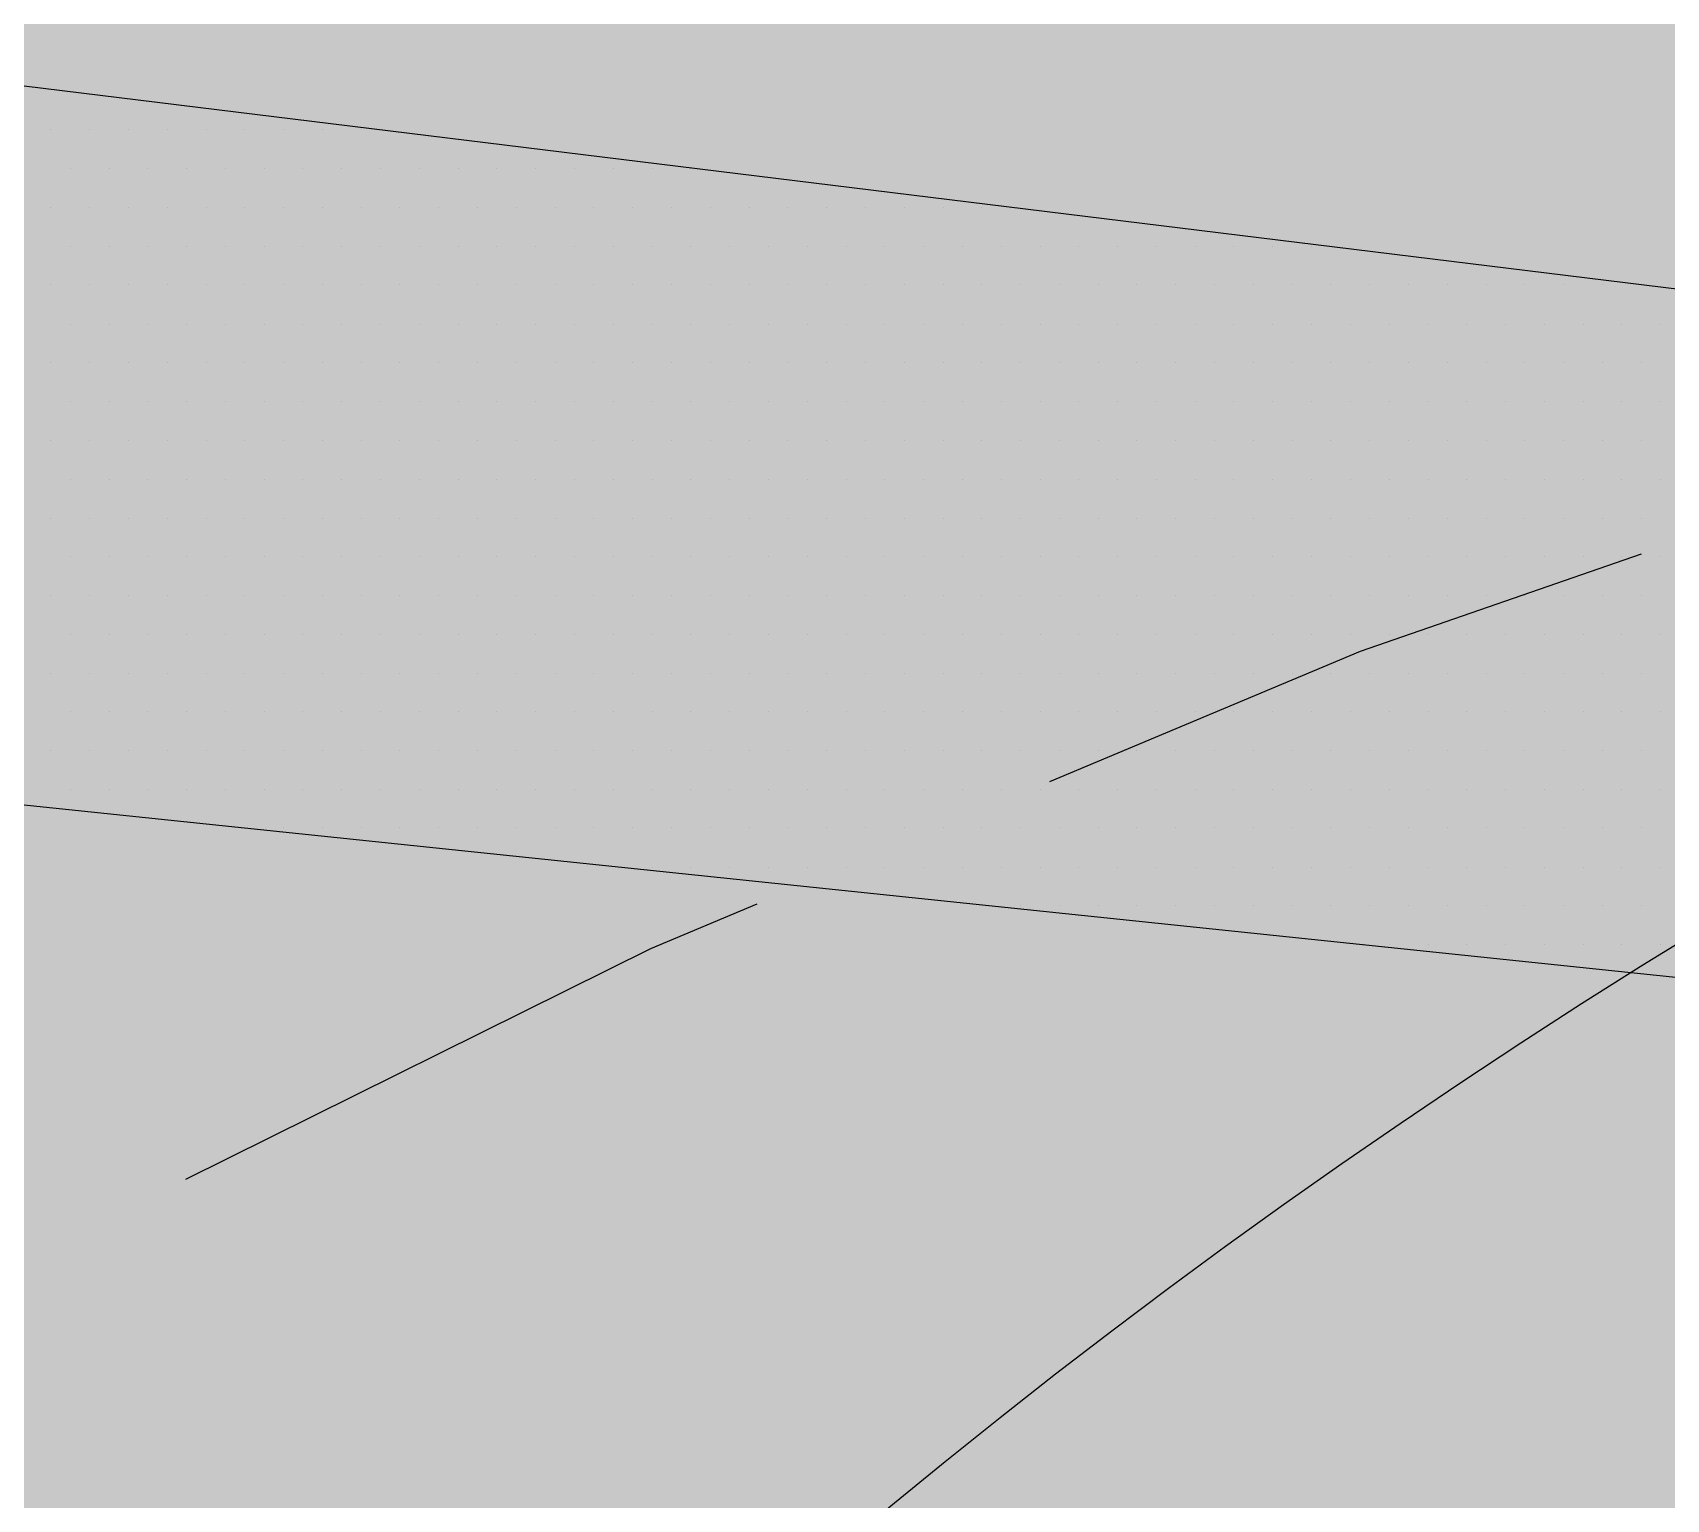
# Paper-space layout 'Layout1' of a CAD drawing. Extents: x -43 to 2298, y -18 to 768.
# Drawn here: x 135.683 to 138.001, y 267.128 to 269.209 of the extents above; entities that cross this region are included whole.
import ezdxf

# ---------------------------------------------------------------- set-up
doc = ezdxf.new("R2010")
doc.units = 0
doc.header["$LTSCALE"] = 2
doc.linetypes.add('CACHEX2', pattern=[0.75, 0.5, -0.25])
doc.layers.add('CARTOUCHE', color=7, linetype='Continuous')
doc.layers.add('LOGO', color=7, linetype='Continuous')

# ---------------------------------------------------------------- blocks, each defined once
blk = doc.blocks.new('A$C715108E3')
at = {"layer": 'LOGO', "color": 131}
for p, q in [((-17.1296, -1.5889), (-17.1296, -1.5889)), ((-17.0377, -1.5889), (-17.0377, -1.5889)), ((-16.9465, -1.5889), (-16.9465, -1.5889)), ((-16.8544, -1.5889), (-16.8544, -1.5889)), ((-16.7626, -1.5889), (-16.7626, -1.5889)), ((-16.6712, -1.5889), (-16.6712, -1.5889)), ((-16.5793, -1.5889), (-16.5793, -1.5889)), ((-16.4875, -1.5889), (-16.4875, -1.5889)), ((-16.3955, -1.5889), (-16.3955, -1.5889)), ((-17.084, -1.6803), (-17.084, -1.6803)), ((-16.992, -1.6803), (-16.992, -1.6803)), ((-16.9002, -1.6803), (-16.9002, -1.6803)), ((-16.8087, -1.6803), (-16.8087, -1.6803)), ((-16.7169, -1.6803), (-16.7169, -1.6803)), ((-16.625, -1.6803), (-16.625, -1.6803)), ((-16.5336, -1.6803), (-16.5336, -1.6803)), ((-16.4418, -1.6803), (-16.4418, -1.6803)), ((-16.3497, -1.6803), (-16.3497, -1.6803)), ((-16.2577, -1.6803), (-16.2577, -1.6803)), ((-16.1666, -1.6803), (-16.1666, -1.6803)), ((-16.0746, -1.6803), (-16.0746, -1.6803)), ((-15.983, -1.6803), (-15.983, -1.6803)), ((-15.8913, -1.6803), (-15.8913, -1.6803)), ((-15.7997, -1.6803), (-15.7997, -1.6803)), ((-15.7077, -1.6803), (-15.7077, -1.6803)), ((-15.616, -1.6803), (-15.616, -1.6803)), ((-17.1296, -1.7727), (-17.1296, -1.7727)), ((-17.0377, -1.7727), (-17.0377, -1.7727)), ((-16.9465, -1.7727), (-16.9465, -1.7727)), ((-16.8544, -1.7727), (-16.8544, -1.7727)), ((-16.7626, -1.7727), (-16.7626, -1.7727)), ((-16.6712, -1.7727), (-16.6712, -1.7727)), ((-16.5793, -1.7727), (-16.5793, -1.7727)), ((-16.4875, -1.7727), (-16.4875, -1.7727)), ((-16.3955, -1.7727), (-16.3955, -1.7727)), ((-16.3042, -1.7727), (-16.3042, -1.7727)), ((-16.2122, -1.7727), (-16.2122, -1.7727)), ((-16.1205, -1.7727), (-16.1205, -1.7727)), ((-16.0289, -1.7727), (-16.0289, -1.7727)), ((-15.9369, -1.7727), (-15.9369, -1.7727)), ((-15.8452, -1.7727), (-15.8452, -1.7727)), ((-15.7536, -1.7727), (-15.7536, -1.7727)), ((-15.6619, -1.7727), (-15.6619, -1.7727)), ((-15.5699, -1.7727), (-15.5699, -1.7727)), ((-15.4785, -1.7727), (-15.4785, -1.7727)), ((-15.3868, -1.7727), (-15.3868, -1.7727)), ((-15.2948, -1.7727), (-15.2948, -1.7727)), ((-15.203, -1.7727), (-15.203, -1.7727)), ((-15.1115, -1.7727), (-15.1115, -1.7727)), ((-15.0197, -1.7727), (-15.0197, -1.7727)), ((-14.9278, -1.7727), (-14.9278, -1.7727)), ((-17.084, -1.864), (-17.084, -1.864)), ((-16.992, -1.864), (-16.992, -1.864)), ((-16.9002, -1.864), (-16.9002, -1.864)), ((-16.8087, -1.864), (-16.8087, -1.864)), ((-16.7169, -1.864), (-16.7169, -1.864)), ((-16.625, -1.864), (-16.625, -1.864)), ((-16.5336, -1.864), (-16.5336, -1.864)), ((-16.4418, -1.864), (-16.4418, -1.864)), ((-16.3497, -1.864), (-16.3497, -1.864)), ((-16.2577, -1.864), (-16.2577, -1.864)), ((-16.1666, -1.864), (-16.1666, -1.864)), ((-16.0746, -1.864), (-16.0746, -1.864)), ((-15.983, -1.864), (-15.983, -1.864)), ((-15.8913, -1.864), (-15.8913, -1.864)), ((-15.7997, -1.864), (-15.7997, -1.864)), ((-15.7077, -1.864), (-15.7077, -1.864)), ((-15.616, -1.864), (-15.616, -1.864)), ((-15.5244, -1.864), (-15.5244, -1.864)), ((-15.4324, -1.864), (-15.4324, -1.864)), ((-15.3411, -1.864), (-15.3411, -1.864)), ((-15.2491, -1.864), (-15.2491, -1.864)), ((-15.1572, -1.864), (-15.1572, -1.864)), ((-15.0654, -1.864), (-15.0654, -1.864)), ((-14.9739, -1.864), (-14.9739, -1.864)), ((-14.8821, -1.864), (-14.8821, -1.864)), ((-14.7903, -1.864), (-14.7903, -1.864)), ((-14.6988, -1.864), (-14.6988, -1.864)), ((-14.6068, -1.864), (-14.6068, -1.864)), ((-14.5152, -1.864), (-14.5152, -1.864)), ((-14.4237, -1.864), (-14.4237, -1.864)), ((-14.3319, -1.864), (-14.3319, -1.864)), ((-14.24, -1.864), (-14.24, -1.864)), ((-14.148, -1.864), (-14.148, -1.864)), ((-17.1296, -1.9557), (-17.1296, -1.9557)), ((-17.0377, -1.9557), (-17.0377, -1.9557)), ((-16.9465, -1.9557), (-16.9465, -1.9557)), ((-16.8544, -1.9557), (-16.8544, -1.9557)), ((-16.7626, -1.9557), (-16.7626, -1.9557)), ((-16.6712, -1.9557), (-16.6712, -1.9557)), ((-16.5793, -1.9557), (-16.5793, -1.9557)), ((-16.4875, -1.9557), (-16.4875, -1.9557)), ((-16.3955, -1.9557), (-16.3955, -1.9557)), ((-16.3042, -1.9557), (-16.3042, -1.9557)), ((-16.2122, -1.9557), (-16.2122, -1.9557)), ((-16.1205, -1.9557), (-16.1205, -1.9557)), ((-16.0289, -1.9557), (-16.0289, -1.9557)), ((-15.9369, -1.9557), (-15.9369, -1.9557)), ((-15.8452, -1.9557), (-15.8452, -1.9557)), ((-15.7536, -1.9557), (-15.7536, -1.9557)), ((-15.6619, -1.9557), (-15.6619, -1.9557)), ((-15.5699, -1.9557), (-15.5699, -1.9557)), ((-15.4785, -1.9557), (-15.4785, -1.9557)), ((-15.3868, -1.9557), (-15.3868, -1.9557)), ((-15.2948, -1.9557), (-15.2948, -1.9557)), ((-15.203, -1.9557), (-15.203, -1.9557)), ((-15.1115, -1.9557), (-15.1115, -1.9557)), ((-15.0197, -1.9557), (-15.0197, -1.9557)), ((-14.9278, -1.9557), (-14.9278, -1.9557)), ((-14.8364, -1.9557), (-14.8364, -1.9557)), ((-14.7445, -1.9557), (-14.7445, -1.9557)), ((-14.6527, -1.9557), (-14.6527, -1.9557)), ((-14.5613, -1.9557), (-14.5613, -1.9557)), ((-14.4694, -1.9557), (-14.4694, -1.9557)), ((-14.3776, -1.9557), (-14.3776, -1.9557)), ((-14.2859, -1.9557), (-14.2859, -1.9557)), ((-14.1943, -1.9557), (-14.1943, -1.9557)), ((-14.1023, -1.9557), (-14.1023, -1.9557)), ((-14.0103, -1.9557), (-14.0103, -1.9557)), ((-13.919, -1.9557), (-13.919, -1.9557)), ((-13.827, -1.9557), (-13.827, -1.9557)), ((-13.7351, -1.9557), (-13.7351, -1.9557)), ((-13.6439, -1.9557), (-13.6439, -1.9557)), ((-13.5518, -1.9557), (-13.5518, -1.9557)), ((-13.46, -1.9557), (-13.46, -1.9557)), ((-13.3686, -1.9557), (-13.3686, -1.9557)), ((-17.084, -2.0481), (-17.084, -2.0481)), ((-16.992, -2.0481), (-16.992, -2.0481)), ((-16.9002, -2.0481), (-16.9002, -2.0481)), ((-16.8087, -2.0481), (-16.8087, -2.0481)), ((-16.7169, -2.0481), (-16.7169, -2.0481)), ((-16.625, -2.0481), (-16.625, -2.0481)), ((-16.5336, -2.0481), (-16.5336, -2.0481)), ((-16.4418, -2.0481), (-16.4418, -2.0481)), ((-16.3497, -2.0481), (-16.3497, -2.0481)), ((-16.2577, -2.0481), (-16.2577, -2.0481)), ((-16.1666, -2.0481), (-16.1666, -2.0481)), ((-16.0746, -2.0481), (-16.0746, -2.0481)), ((-15.983, -2.0481), (-15.983, -2.0481)), ((-15.8913, -2.0481), (-15.8913, -2.0481)), ((-15.7997, -2.0481), (-15.7997, -2.0481)), ((-15.7077, -2.0481), (-15.7077, -2.0481)), ((-15.616, -2.0481), (-15.616, -2.0481)), ((-15.5244, -2.0481), (-15.5244, -2.0481)), ((-15.4324, -2.0481), (-15.4324, -2.0481)), ((-15.3411, -2.0481), (-15.3411, -2.0481)), ((-15.2491, -2.0481), (-15.2491, -2.0481)), ((-15.1572, -2.0481), (-15.1572, -2.0481)), ((-15.0654, -2.0481), (-15.0654, -2.0481)), ((-14.9739, -2.0481), (-14.9739, -2.0481)), ((-14.8821, -2.0481), (-14.8821, -2.0481)), ((-14.7903, -2.0481), (-14.7903, -2.0481)), ((-14.6988, -2.0481), (-14.6988, -2.0481)), ((-14.6068, -2.0481), (-14.6068, -2.0481)), ((-14.5152, -2.0481), (-14.5152, -2.0481)), ((-14.4237, -2.0481), (-14.4237, -2.0481)), ((-14.3319, -2.0481), (-14.3319, -2.0481)), ((-14.24, -2.0481), (-14.24, -2.0481)), ((-14.148, -2.0481), (-14.148, -2.0481)), ((-14.0567, -2.0481), (-14.0567, -2.0481)), ((-13.9647, -2.0481), (-13.9647, -2.0481)), ((-13.8727, -2.0481), (-13.8727, -2.0481)), ((-13.7814, -2.0481), (-13.7814, -2.0481)), ((-13.6894, -2.0481), (-13.6894, -2.0481)), ((-13.5976, -2.0481), (-13.5976, -2.0481)), ((-13.5061, -2.0481), (-13.5061, -2.0481)), ((-13.4143, -2.0481), (-13.4143, -2.0481)), ((-13.3225, -2.0481), (-13.3225, -2.0481)), ((-17.1296, -2.1393), (-17.1296, -2.1393)), ((-17.0377, -2.1393), (-17.0377, -2.1393)), ((-16.9465, -2.1393), (-16.9465, -2.1393)), ((-16.8544, -2.1393), (-16.8544, -2.1393)), ((-16.7626, -2.1393), (-16.7626, -2.1393)), ((-16.6712, -2.1393), (-16.6712, -2.1393)), ((-16.5793, -2.1393), (-16.5793, -2.1393)), ((-16.4875, -2.1393), (-16.4875, -2.1393)), ((-16.3955, -2.1393), (-16.3955, -2.1393)), ((-16.3042, -2.1393), (-16.3042, -2.1393)), ((-16.2122, -2.1393), (-16.2122, -2.1393)), ((-16.1205, -2.1393), (-16.1205, -2.1393)), ((-16.0289, -2.1393), (-16.0289, -2.1393)), ((-15.9369, -2.1393), (-15.9369, -2.1393)), ((-15.8452, -2.1393), (-15.8452, -2.1393)), ((-15.7536, -2.1393), (-15.7536, -2.1393)), ((-15.6619, -2.1393), (-15.6619, -2.1393)), ((-15.5699, -2.1393), (-15.5699, -2.1393)), ((-15.4785, -2.1393), (-15.4785, -2.1393)), ((-15.3868, -2.1393), (-15.3868, -2.1393)), ((-15.2948, -2.1393), (-15.2948, -2.1393)), ((-15.203, -2.1393), (-15.203, -2.1393)), ((-15.1115, -2.1393), (-15.1115, -2.1393)), ((-15.0197, -2.1393), (-15.0197, -2.1393)), ((-14.9278, -2.1393), (-14.9278, -2.1393)), ((-14.8364, -2.1393), (-14.8364, -2.1393)), ((-14.7445, -2.1393), (-14.7445, -2.1393)), ((-14.6527, -2.1393), (-14.6527, -2.1393)), ((-14.5613, -2.1393), (-14.5613, -2.1393)), ((-14.4694, -2.1393), (-14.4694, -2.1393)), ((-14.3776, -2.1393), (-14.3776, -2.1393)), ((-14.2859, -2.1393), (-14.2859, -2.1393)), ((-14.1943, -2.1393), (-14.1943, -2.1393)), ((-14.1023, -2.1393), (-14.1023, -2.1393)), ((-14.0103, -2.1393), (-14.0103, -2.1393)), ((-13.919, -2.1393), (-13.919, -2.1393)), ((-13.827, -2.1393), (-13.827, -2.1393)), ((-13.7351, -2.1393), (-13.7351, -2.1393)), ((-13.6439, -2.1393), (-13.6439, -2.1393)), ((-13.5518, -2.1393), (-13.5518, -2.1393)), ((-13.46, -2.1393), (-13.46, -2.1393)), ((-13.3686, -2.1393), (-13.3686, -2.1393)), ((-17.084, -2.231), (-17.084, -2.231)), ((-16.992, -2.231), (-16.992, -2.231)), ((-16.9002, -2.231), (-16.9002, -2.231)), ((-16.8087, -2.231), (-16.8087, -2.231)), ((-16.7169, -2.231), (-16.7169, -2.231)), ((-16.625, -2.231), (-16.625, -2.231)), ((-16.5336, -2.231), (-16.5336, -2.231)), ((-16.4418, -2.231), (-16.4418, -2.231)), ((-16.3497, -2.231), (-16.3497, -2.231)), ((-16.2577, -2.231), (-16.2577, -2.231)), ((-16.1666, -2.231), (-16.1666, -2.231)), ((-16.0746, -2.231), (-16.0746, -2.231)), ((-15.983, -2.231), (-15.983, -2.231)), ((-15.8913, -2.231), (-15.8913, -2.231)), ((-15.7997, -2.231), (-15.7997, -2.231)), ((-15.7077, -2.231), (-15.7077, -2.231)), ((-15.616, -2.231), (-15.616, -2.231)), ((-15.5244, -2.231), (-15.5244, -2.231)), ((-15.4324, -2.231), (-15.4324, -2.231)), ((-15.3411, -2.231), (-15.3411, -2.231)), ((-15.2491, -2.231), (-15.2491, -2.231)), ((-15.1572, -2.231), (-15.1572, -2.231)), ((-15.0654, -2.231), (-15.0654, -2.231)), ((-14.9739, -2.231), (-14.9739, -2.231)), ((-14.8821, -2.231), (-14.8821, -2.231)), ((-14.7903, -2.231), (-14.7903, -2.231)), ((-14.6988, -2.231), (-14.6988, -2.231)), ((-14.6068, -2.231), (-14.6068, -2.231)), ((-14.5152, -2.231), (-14.5152, -2.231)), ((-14.4237, -2.231), (-14.4237, -2.231)), ((-14.3319, -2.231), (-14.3319, -2.231)), ((-14.24, -2.231), (-14.24, -2.231)), ((-14.148, -2.231), (-14.148, -2.231)), ((-14.0567, -2.231), (-14.0567, -2.231)), ((-13.9647, -2.231), (-13.9647, -2.231)), ((-13.8727, -2.231), (-13.8727, -2.231)), ((-13.7814, -2.231), (-13.7814, -2.231)), ((-13.6894, -2.231), (-13.6894, -2.231)), ((-13.5976, -2.231), (-13.5976, -2.231)), ((-13.5061, -2.231), (-13.5061, -2.231)), ((-13.4143, -2.231), (-13.4143, -2.231)), ((-13.3225, -2.231), (-13.3225, -2.231)), ((-17.1296, -2.3232), (-17.1296, -2.3232)), ((-17.0377, -2.3232), (-17.0377, -2.3232)), ((-16.9465, -2.3232), (-16.9465, -2.3232)), ((-16.8544, -2.3232), (-16.8544, -2.3232)), ((-16.7626, -2.3232), (-16.7626, -2.3232)), ((-16.6712, -2.3232), (-16.6712, -2.3232)), ((-16.5793, -2.3232), (-16.5793, -2.3232)), ((-16.4875, -2.3232), (-16.4875, -2.3232)), ((-16.3955, -2.3232), (-16.3955, -2.3232)), ((-16.3042, -2.3232), (-16.3042, -2.3232)), ((-16.2122, -2.3232), (-16.2122, -2.3232)), ((-16.1205, -2.3232), (-16.1205, -2.3232)), ((-16.0289, -2.3232), (-16.0289, -2.3232)), ((-15.9369, -2.3232), (-15.9369, -2.3232)), ((-15.8452, -2.3232), (-15.8452, -2.3232)), ((-15.7536, -2.3232), (-15.7536, -2.3232)), ((-15.6619, -2.3232), (-15.6619, -2.3232)), ((-15.5699, -2.3232), (-15.5699, -2.3232)), ((-15.4785, -2.3232), (-15.4785, -2.3232)), ((-15.3868, -2.3232), (-15.3868, -2.3232)), ((-15.2948, -2.3232), (-15.2948, -2.3232)), ((-15.203, -2.3232), (-15.203, -2.3232)), ((-15.1115, -2.3232), (-15.1115, -2.3232)), ((-15.0197, -2.3232), (-15.0197, -2.3232)), ((-14.9278, -2.3232), (-14.9278, -2.3232)), ((-14.8364, -2.3232), (-14.8364, -2.3232)), ((-14.7445, -2.3232), (-14.7445, -2.3232)), ((-14.6527, -2.3232), (-14.6527, -2.3232)), ((-14.5613, -2.3232), (-14.5613, -2.3232)), ((-14.4694, -2.3232), (-14.4694, -2.3232)), ((-14.3776, -2.3232), (-14.3776, -2.3232)), ((-14.2859, -2.3232), (-14.2859, -2.3232)), ((-14.1943, -2.3232), (-14.1943, -2.3232)), ((-14.1023, -2.3232), (-14.1023, -2.3232)), ((-14.0103, -2.3232), (-14.0103, -2.3232)), ((-13.919, -2.3232), (-13.919, -2.3232)), ((-13.827, -2.3232), (-13.827, -2.3232)), ((-13.7351, -2.3232), (-13.7351, -2.3232)), ((-13.6439, -2.3232), (-13.6439, -2.3232)), ((-13.5518, -2.3232), (-13.5518, -2.3232)), ((-13.46, -2.3232), (-13.46, -2.3232)), ((-13.3686, -2.3232), (-13.3686, -2.3232)), ((-17.084, -2.4146), (-17.084, -2.4146)), ((-16.992, -2.4146), (-16.992, -2.4146)), ((-16.9002, -2.4146), (-16.9002, -2.4146)), ((-16.8087, -2.4146), (-16.8087, -2.4146)), ((-16.7169, -2.4146), (-16.7169, -2.4146)), ((-16.625, -2.4146), (-16.625, -2.4146)), ((-16.5336, -2.4146), (-16.5336, -2.4146)), ((-16.4418, -2.4146), (-16.4418, -2.4146)), ((-16.3497, -2.4146), (-16.3497, -2.4146)), ((-16.2577, -2.4146), (-16.2577, -2.4146)), ((-16.1666, -2.4146), (-16.1666, -2.4146)), ((-16.0746, -2.4146), (-16.0746, -2.4146)), ((-15.983, -2.4146), (-15.983, -2.4146)), ((-15.8913, -2.4146), (-15.8913, -2.4146)), ((-15.7997, -2.4146), (-15.7997, -2.4146)), ((-15.7077, -2.4146), (-15.7077, -2.4146)), ((-15.616, -2.4146), (-15.616, -2.4146)), ((-15.5244, -2.4146), (-15.5244, -2.4146)), ((-15.4324, -2.4146), (-15.4324, -2.4146)), ((-15.3411, -2.4146), (-15.3411, -2.4146)), ((-15.2491, -2.4146), (-15.2491, -2.4146)), ((-15.1572, -2.4146), (-15.1572, -2.4146)), ((-15.0654, -2.4146), (-15.0654, -2.4146)), ((-14.9739, -2.4146), (-14.9739, -2.4146)), ((-14.8821, -2.4146), (-14.8821, -2.4146)), ((-14.7903, -2.4146), (-14.7903, -2.4146)), ((-14.6988, -2.4146), (-14.6988, -2.4146)), ((-14.6068, -2.4146), (-14.6068, -2.4146)), ((-14.5152, -2.4146), (-14.5152, -2.4146)), ((-14.4237, -2.4146), (-14.4237, -2.4146)), ((-14.3319, -2.4146), (-14.3319, -2.4146)), ((-14.24, -2.4146), (-14.24, -2.4146)), ((-14.148, -2.4146), (-14.148, -2.4146)), ((-14.0567, -2.4146), (-14.0567, -2.4146)), ((-13.9647, -2.4146), (-13.9647, -2.4146)), ((-13.8727, -2.4146), (-13.8727, -2.4146)), ((-13.7814, -2.4146), (-13.7814, -2.4146)), ((-13.6894, -2.4146), (-13.6894, -2.4146)), ((-13.5976, -2.4146), (-13.5976, -2.4146)), ((-13.5061, -2.4146), (-13.5061, -2.4146)), ((-13.4143, -2.4146), (-13.4143, -2.4146)), ((-13.3225, -2.4146), (-13.3225, -2.4146)), ((-17.1296, -2.507), (-17.1296, -2.507)), ((-17.0377, -2.507), (-17.0377, -2.507)), ((-16.9465, -2.507), (-16.9465, -2.507)), ((-16.8544, -2.507), (-16.8544, -2.507)), ((-16.7626, -2.507), (-16.7626, -2.507)), ((-16.6712, -2.507), (-16.6712, -2.507)), ((-16.5793, -2.507), (-16.5793, -2.507)), ((-16.4875, -2.507), (-16.4875, -2.507)), ((-16.3955, -2.507), (-16.3955, -2.507)), ((-16.3042, -2.507), (-16.3042, -2.507)), ((-16.2122, -2.507), (-16.2122, -2.507)), ((-16.1205, -2.507), (-16.1205, -2.507)), ((-16.0289, -2.507), (-16.0289, -2.507)), ((-15.9369, -2.507), (-15.9369, -2.507)), ((-15.8452, -2.507), (-15.8452, -2.507)), ((-15.7536, -2.507), (-15.7536, -2.507)), ((-15.6619, -2.507), (-15.6619, -2.507)), ((-15.5699, -2.507), (-15.5699, -2.507)), ((-15.4785, -2.507), (-15.4785, -2.507)), ((-15.3868, -2.507), (-15.3868, -2.507)), ((-15.2948, -2.507), (-15.2948, -2.507)), ((-15.203, -2.507), (-15.203, -2.507)), ((-15.1115, -2.507), (-15.1115, -2.507)), ((-15.0197, -2.507), (-15.0197, -2.507)), ((-14.9278, -2.507), (-14.9278, -2.507)), ((-14.8364, -2.507), (-14.8364, -2.507)), ((-14.7445, -2.507), (-14.7445, -2.507)), ((-14.6527, -2.507), (-14.6527, -2.507)), ((-14.5613, -2.507), (-14.5613, -2.507)), ((-14.4694, -2.507), (-14.4694, -2.507)), ((-14.3776, -2.507), (-14.3776, -2.507)), ((-14.2859, -2.507), (-14.2859, -2.507)), ((-14.1943, -2.507), (-14.1943, -2.507)), ((-14.1023, -2.507), (-14.1023, -2.507)), ((-14.0103, -2.507), (-14.0103, -2.507)), ((-13.919, -2.507), (-13.919, -2.507)), ((-13.827, -2.507), (-13.827, -2.507)), ((-13.7351, -2.507), (-13.7351, -2.507)), ((-13.6439, -2.507), (-13.6439, -2.507)), ((-13.5518, -2.507), (-13.5518, -2.507)), ((-13.46, -2.507), (-13.46, -2.507)), ((-13.3686, -2.507), (-13.3686, -2.507)), ((-17.084, -2.5983), (-17.084, -2.5983)), ((-16.992, -2.5983), (-16.992, -2.5983)), ((-16.9002, -2.5983), (-16.9002, -2.5983)), ((-16.8087, -2.5983), (-16.8087, -2.5983)), ((-16.7169, -2.5983), (-16.7169, -2.5983)), ((-16.625, -2.5983), (-16.625, -2.5983)), ((-16.5336, -2.5983), (-16.5336, -2.5983)), ((-16.4418, -2.5983), (-16.4418, -2.5983)), ((-16.3497, -2.5983), (-16.3497, -2.5983)), ((-16.2577, -2.5983), (-16.2577, -2.5983)), ((-16.1666, -2.5983), (-16.1666, -2.5983)), ((-16.0746, -2.5983), (-16.0746, -2.5983)), ((-15.983, -2.5983), (-15.983, -2.5983)), ((-15.8913, -2.5983), (-15.8913, -2.5983)), ((-15.7997, -2.5983), (-15.7997, -2.5983)), ((-15.7077, -2.5983), (-15.7077, -2.5983)), ((-15.616, -2.5983), (-15.616, -2.5983)), ((-15.5244, -2.5983), (-15.5244, -2.5983)), ((-15.4324, -2.5983), (-15.4324, -2.5983)), ((-15.3411, -2.5983), (-15.3411, -2.5983)), ((-15.2491, -2.5983), (-15.2491, -2.5983)), ((-15.1572, -2.5983), (-15.1572, -2.5983)), ((-15.0654, -2.5983), (-15.0654, -2.5983)), ((-14.9739, -2.5983), (-14.9739, -2.5983)), ((-14.8821, -2.5983), (-14.8821, -2.5983)), ((-14.7903, -2.5983), (-14.7903, -2.5983)), ((-14.6988, -2.5983), (-14.6988, -2.5983)), ((-14.6068, -2.5983), (-14.6068, -2.5983)), ((-14.5152, -2.5983), (-14.5152, -2.5983)), ((-14.4237, -2.5983), (-14.4237, -2.5983)), ((-14.3319, -2.5983), (-14.3319, -2.5983)), ((-14.24, -2.5983), (-14.24, -2.5983)), ((-14.148, -2.5983), (-14.148, -2.5983)), ((-14.0567, -2.5983), (-14.0567, -2.5983)), ((-13.9647, -2.5983), (-13.9647, -2.5983)), ((-13.8727, -2.5983), (-13.8727, -2.5983)), ((-13.7814, -2.5983), (-13.7814, -2.5983)), ((-13.6894, -2.5983), (-13.6894, -2.5983)), ((-13.5976, -2.5983), (-13.5976, -2.5983)), ((-13.5061, -2.5983), (-13.5061, -2.5983)), ((-13.4143, -2.5983), (-13.4143, -2.5983)), ((-13.3225, -2.5983), (-13.3225, -2.5983)), ((-17.1296, -2.6898), (-17.1296, -2.6898)), ((-17.0377, -2.6898), (-17.0377, -2.6898)), ((-16.9465, -2.6898), (-16.9465, -2.6898)), ((-16.8544, -2.6898), (-16.8544, -2.6898)), ((-16.7626, -2.6898), (-16.7626, -2.6898)), ((-16.6712, -2.6898), (-16.6712, -2.6898)), ((-16.5793, -2.6898), (-16.5793, -2.6898)), ((-16.4875, -2.6898), (-16.4875, -2.6898)), ((-16.3955, -2.6898), (-16.3955, -2.6898)), ((-16.3042, -2.6898), (-16.3042, -2.6898)), ((-16.2122, -2.6898), (-16.2122, -2.6898)), ((-16.1205, -2.6898), (-16.1205, -2.6898)), ((-16.0289, -2.6898), (-16.0289, -2.6898)), ((-15.9369, -2.6898), (-15.9369, -2.6898)), ((-15.8452, -2.6898), (-15.8452, -2.6898)), ((-15.7536, -2.6898), (-15.7536, -2.6898)), ((-15.6619, -2.6898), (-15.6619, -2.6898)), ((-15.5699, -2.6898), (-15.5699, -2.6898)), ((-15.4785, -2.6898), (-15.4785, -2.6898)), ((-15.3868, -2.6898), (-15.3868, -2.6898)), ((-15.2948, -2.6898), (-15.2948, -2.6898)), ((-15.203, -2.6898), (-15.203, -2.6898)), ((-15.1115, -2.6898), (-15.1115, -2.6898)), ((-15.0197, -2.6898), (-15.0197, -2.6898)), ((-14.9278, -2.6898), (-14.9278, -2.6898)), ((-14.8364, -2.6898), (-14.8364, -2.6898)), ((-14.7445, -2.6898), (-14.7445, -2.6898)), ((-14.6527, -2.6898), (-14.6527, -2.6898)), ((-14.5613, -2.6898), (-14.5613, -2.6898)), ((-14.4694, -2.6898), (-14.4694, -2.6898)), ((-14.3776, -2.6898), (-14.3776, -2.6898)), ((-14.2859, -2.6898), (-14.2859, -2.6898)), ((-14.1943, -2.6898), (-14.1943, -2.6898)), ((-14.1023, -2.6898), (-14.1023, -2.6898)), ((-14.0103, -2.6898), (-14.0103, -2.6898)), ((-13.919, -2.6898), (-13.919, -2.6898)), ((-13.827, -2.6898), (-13.827, -2.6898)), ((-13.7351, -2.6898), (-13.7351, -2.6898)), ((-13.6439, -2.6898), (-13.6439, -2.6898)), ((-13.5518, -2.6898), (-13.5518, -2.6898)), ((-13.46, -2.6898), (-13.46, -2.6898)), ((-13.3686, -2.6898), (-13.3686, -2.6898)), ((-17.084, -2.782), (-17.084, -2.782)), ((-16.992, -2.782), (-16.992, -2.782)), ((-16.9002, -2.782), (-16.9002, -2.782)), ((-16.8087, -2.782), (-16.8087, -2.782)), ((-16.7169, -2.782), (-16.7169, -2.782)), ((-16.625, -2.782), (-16.625, -2.782)), ((-16.5336, -2.782), (-16.5336, -2.782)), ((-16.4418, -2.782), (-16.4418, -2.782)), ((-16.3497, -2.782), (-16.3497, -2.782)), ((-16.2577, -2.782), (-16.2577, -2.782)), ((-16.1666, -2.782), (-16.1666, -2.782)), ((-16.0746, -2.782), (-16.0746, -2.782)), ((-15.983, -2.782), (-15.983, -2.782)), ((-15.8913, -2.782), (-15.8913, -2.782)), ((-15.7997, -2.782), (-15.7997, -2.782)), ((-15.7077, -2.782), (-15.7077, -2.782)), ((-15.616, -2.782), (-15.616, -2.782)), ((-15.5244, -2.782), (-15.5244, -2.782)), ((-15.4324, -2.782), (-15.4324, -2.782)), ((-15.3411, -2.782), (-15.3411, -2.782)), ((-15.2491, -2.782), (-15.2491, -2.782)), ((-15.1572, -2.782), (-15.1572, -2.782)), ((-15.0654, -2.782), (-15.0654, -2.782)), ((-14.9739, -2.782), (-14.9739, -2.782)), ((-14.8821, -2.782), (-14.8821, -2.782)), ((-14.7903, -2.782), (-14.7903, -2.782)), ((-14.6988, -2.782), (-14.6988, -2.782)), ((-14.6068, -2.782), (-14.6068, -2.782)), ((-14.5152, -2.782), (-14.5152, -2.782)), ((-14.4237, -2.782), (-14.4237, -2.782)), ((-14.3319, -2.782), (-14.3319, -2.782)), ((-14.24, -2.782), (-14.24, -2.782)), ((-14.148, -2.782), (-14.148, -2.782)), ((-14.0567, -2.782), (-14.0567, -2.782)), ((-13.9647, -2.782), (-13.9647, -2.782)), ((-13.8727, -2.782), (-13.8727, -2.782)), ((-13.7814, -2.782), (-13.7814, -2.782)), ((-13.6894, -2.782), (-13.6894, -2.782)), ((-13.5976, -2.782), (-13.5976, -2.782)), ((-13.5061, -2.782), (-13.5061, -2.782)), ((-13.4143, -2.782), (-13.4143, -2.782)), ((-13.3225, -2.782), (-13.3225, -2.782)), ((-17.1296, -2.8736), (-17.1296, -2.8736)), ((-17.0377, -2.8736), (-17.0377, -2.8736)), ((-16.9465, -2.8736), (-16.9465, -2.8736)), ((-16.8544, -2.8736), (-16.8544, -2.8736)), ((-16.7626, -2.8736), (-16.7626, -2.8736)), ((-16.6712, -2.8736), (-16.6712, -2.8736)), ((-16.5793, -2.8736), (-16.5793, -2.8736)), ((-16.4875, -2.8736), (-16.4875, -2.8736)), ((-16.3955, -2.8736), (-16.3955, -2.8736)), ((-16.3042, -2.8736), (-16.3042, -2.8736)), ((-16.2122, -2.8736), (-16.2122, -2.8736)), ((-16.1205, -2.8736), (-16.1205, -2.8736)), ((-16.0289, -2.8736), (-16.0289, -2.8736)), ((-15.9369, -2.8736), (-15.9369, -2.8736)), ((-15.8452, -2.8736), (-15.8452, -2.8736)), ((-15.7536, -2.8736), (-15.7536, -2.8736)), ((-15.6619, -2.8736), (-15.6619, -2.8736)), ((-15.5699, -2.8736), (-15.5699, -2.8736)), ((-15.4785, -2.8736), (-15.4785, -2.8736)), ((-15.3868, -2.8736), (-15.3868, -2.8736)), ((-15.2948, -2.8736), (-15.2948, -2.8736)), ((-15.203, -2.8736), (-15.203, -2.8736)), ((-15.1115, -2.8736), (-15.1115, -2.8736)), ((-15.0197, -2.8736), (-15.0197, -2.8736)), ((-14.9278, -2.8736), (-14.9278, -2.8736)), ((-14.8364, -2.8736), (-14.8364, -2.8736)), ((-14.7445, -2.8736), (-14.7445, -2.8736)), ((-14.6527, -2.8736), (-14.6527, -2.8736)), ((-14.5613, -2.8736), (-14.5613, -2.8736)), ((-14.4694, -2.8736), (-14.4694, -2.8736)), ((-14.3776, -2.8736), (-14.3776, -2.8736)), ((-14.2859, -2.8736), (-14.2859, -2.8736)), ((-14.1943, -2.8736), (-14.1943, -2.8736)), ((-14.1023, -2.8736), (-14.1023, -2.8736)), ((-14.0103, -2.8736), (-14.0103, -2.8736)), ((-13.919, -2.8736), (-13.919, -2.8736)), ((-13.827, -2.8736), (-13.827, -2.8736)), ((-13.7351, -2.8736), (-13.7351, -2.8736)), ((-13.6439, -2.8736), (-13.6439, -2.8736)), ((-13.5518, -2.8736), (-13.5518, -2.8736)), ((-13.46, -2.8736), (-13.46, -2.8736)), ((-13.3686, -2.8736), (-13.3686, -2.8736)), ((-17.084, -2.9649), (-17.084, -2.9649)), ((-16.992, -2.9649), (-16.992, -2.9649)), ((-16.9002, -2.9649), (-16.9002, -2.9649)), ((-16.8087, -2.9649), (-16.8087, -2.9649)), ((-16.7169, -2.9649), (-16.7169, -2.9649)), ((-16.625, -2.9649), (-16.625, -2.9649)), ((-16.5336, -2.9649), (-16.5336, -2.9649)), ((-16.4418, -2.9649), (-16.4418, -2.9649)), ((-16.3497, -2.9649), (-16.3497, -2.9649)), ((-16.2577, -2.9649), (-16.2577, -2.9649)), ((-16.1666, -2.9649), (-16.1666, -2.9649)), ((-16.0746, -2.9649), (-16.0746, -2.9649)), ((-15.983, -2.9649), (-15.983, -2.9649)), ((-15.8913, -2.9649), (-15.8913, -2.9649)), ((-15.7997, -2.9649), (-15.7997, -2.9649)), ((-15.7077, -2.9649), (-15.7077, -2.9649)), ((-15.616, -2.9649), (-15.616, -2.9649)), ((-15.5244, -2.9649), (-15.5244, -2.9649)), ((-15.4324, -2.9649), (-15.4324, -2.9649)), ((-15.3411, -2.9649), (-15.3411, -2.9649)), ((-15.2491, -2.9649), (-15.2491, -2.9649)), ((-15.1572, -2.9649), (-15.1572, -2.9649)), ((-15.0654, -2.9649), (-15.0654, -2.9649)), ((-14.9739, -2.9649), (-14.9739, -2.9649)), ((-14.8821, -2.9649), (-14.8821, -2.9649)), ((-14.7903, -2.9649), (-14.7903, -2.9649)), ((-14.6988, -2.9649), (-14.6988, -2.9649)), ((-14.6068, -2.9649), (-14.6068, -2.9649)), ((-14.5152, -2.9649), (-14.5152, -2.9649)), ((-14.4237, -2.9649), (-14.4237, -2.9649)), ((-14.3319, -2.9649), (-14.3319, -2.9649)), ((-14.24, -2.9649), (-14.24, -2.9649)), ((-14.148, -2.9649), (-14.148, -2.9649)), ((-14.0567, -2.9649), (-14.0567, -2.9649)), ((-13.9647, -2.9649), (-13.9647, -2.9649)), ((-13.8727, -2.9649), (-13.8727, -2.9649)), ((-13.7814, -2.9649), (-13.7814, -2.9649)), ((-13.6894, -2.9649), (-13.6894, -2.9649)), ((-13.5976, -2.9649), (-13.5976, -2.9649)), ((-13.5061, -2.9649), (-13.5061, -2.9649)), ((-13.4143, -2.9649), (-13.4143, -2.9649)), ((-13.3225, -2.9649), (-13.3225, -2.9649)), ((-17.1296, -3.0573), (-17.1296, -3.0573)), ((-17.0377, -3.0573), (-17.0377, -3.0573)), ((-16.9465, -3.0573), (-16.9465, -3.0573)), ((-16.8544, -3.0573), (-16.8544, -3.0573)), ((-16.7626, -3.0573), (-16.7626, -3.0573)), ((-16.6712, -3.0573), (-16.6712, -3.0573)), ((-16.5793, -3.0573), (-16.5793, -3.0573)), ((-16.4875, -3.0573), (-16.4875, -3.0573)), ((-16.3955, -3.0573), (-16.3955, -3.0573)), ((-16.3042, -3.0573), (-16.3042, -3.0573)), ((-16.2122, -3.0573), (-16.2122, -3.0573)), ((-16.1205, -3.0573), (-16.1205, -3.0573)), ((-16.0289, -3.0573), (-16.0289, -3.0573)), ((-15.9369, -3.0573), (-15.9369, -3.0573)), ((-15.8452, -3.0573), (-15.8452, -3.0573)), ((-15.7536, -3.0573), (-15.7536, -3.0573)), ((-15.6619, -3.0573), (-15.6619, -3.0573)), ((-15.5699, -3.0573), (-15.5699, -3.0573)), ((-15.4785, -3.0573), (-15.4785, -3.0573)), ((-15.3868, -3.0573), (-15.3868, -3.0573)), ((-15.2948, -3.0573), (-15.2948, -3.0573)), ((-15.203, -3.0573), (-15.203, -3.0573)), ((-15.1115, -3.0573), (-15.1115, -3.0573)), ((-15.0197, -3.0573), (-15.0197, -3.0573)), ((-14.9278, -3.0573), (-14.9278, -3.0573)), ((-14.8364, -3.0573), (-14.8364, -3.0573)), ((-14.7445, -3.0573), (-14.7445, -3.0573)), ((-14.6527, -3.0573), (-14.6527, -3.0573)), ((-14.5613, -3.0573), (-14.5613, -3.0573)), ((-14.4694, -3.0573), (-14.4694, -3.0573)), ((-14.3776, -3.0573), (-14.3776, -3.0573)), ((-14.2859, -3.0573), (-14.2859, -3.0573)), ((-14.1943, -3.0573), (-14.1943, -3.0573)), ((-14.1023, -3.0573), (-14.1023, -3.0573)), ((-14.0103, -3.0573), (-14.0103, -3.0573)), ((-13.919, -3.0573), (-13.919, -3.0573)), ((-13.827, -3.0573), (-13.827, -3.0573)), ((-13.7351, -3.0573), (-13.7351, -3.0573)), ((-13.6439, -3.0573), (-13.6439, -3.0573)), ((-13.5518, -3.0573), (-13.5518, -3.0573)), ((-13.46, -3.0573), (-13.46, -3.0573)), ((-13.3686, -3.0573), (-13.3686, -3.0573)), ((-17.084, -3.1485), (-17.084, -3.1485)), ((-16.992, -3.1485), (-16.992, -3.1485)), ((-16.9002, -3.1485), (-16.9002, -3.1485)), ((-16.8087, -3.1485), (-16.8087, -3.1485)), ((-16.7169, -3.1485), (-16.7169, -3.1485)), ((-16.625, -3.1485), (-16.625, -3.1485)), ((-16.5336, -3.1485), (-16.5336, -3.1485)), ((-16.4418, -3.1485), (-16.4418, -3.1485)), ((-16.3497, -3.1485), (-16.3497, -3.1485)), ((-16.2577, -3.1485), (-16.2577, -3.1485)), ((-16.1666, -3.1485), (-16.1666, -3.1485)), ((-16.0746, -3.1485), (-16.0746, -3.1485)), ((-15.983, -3.1485), (-15.983, -3.1485)), ((-15.8913, -3.1485), (-15.8913, -3.1485)), ((-15.7997, -3.1485), (-15.7997, -3.1485)), ((-15.7077, -3.1485), (-15.7077, -3.1485)), ((-15.616, -3.1485), (-15.616, -3.1485)), ((-15.5244, -3.1485), (-15.5244, -3.1485)), ((-15.4324, -3.1485), (-15.4324, -3.1485)), ((-15.3411, -3.1485), (-15.3411, -3.1485)), ((-15.2491, -3.1485), (-15.2491, -3.1485)), ((-15.1572, -3.1485), (-15.1572, -3.1485)), ((-15.0654, -3.1485), (-15.0654, -3.1485)), ((-14.9739, -3.1485), (-14.9739, -3.1485)), ((-14.8821, -3.1485), (-14.8821, -3.1485)), ((-14.7903, -3.1485), (-14.7903, -3.1485)), ((-14.6988, -3.1485), (-14.6988, -3.1485)), ((-14.6068, -3.1485), (-14.6068, -3.1485)), ((-14.5152, -3.1485), (-14.5152, -3.1485)), ((-14.4237, -3.1485), (-14.4237, -3.1485)), ((-14.3319, -3.1485), (-14.3319, -3.1485)), ((-14.24, -3.1485), (-14.24, -3.1485)), ((-14.148, -3.1485), (-14.148, -3.1485)), ((-14.0567, -3.1485), (-14.0567, -3.1485)), ((-13.9647, -3.1485), (-13.9647, -3.1485)), ((-13.8727, -3.1485), (-13.8727, -3.1485)), ((-13.7814, -3.1485), (-13.7814, -3.1485)), ((-13.6894, -3.1485), (-13.6894, -3.1485)), ((-13.5976, -3.1485), (-13.5976, -3.1485)), ((-13.5061, -3.1485), (-13.5061, -3.1485)), ((-13.4143, -3.1485), (-13.4143, -3.1485)), ((-13.3225, -3.1485), (-13.3225, -3.1485)), ((-16.664, -3.24), (-16.664, -3.24)), ((-16.5793, -3.24), (-16.5793, -3.24)), ((-16.4875, -3.24), (-16.4875, -3.24)), ((-16.3955, -3.24), (-16.3955, -3.24)), ((-16.3042, -3.24), (-16.3042, -3.24)), ((-16.2122, -3.24), (-16.2122, -3.24)), ((-16.1205, -3.24), (-16.1205, -3.24)), ((-16.0289, -3.24), (-16.0289, -3.24)), ((-15.9369, -3.24), (-15.9369, -3.24)), ((-15.8452, -3.24), (-15.8452, -3.24)), ((-15.7536, -3.24), (-15.7536, -3.24)), ((-15.6619, -3.24), (-15.6619, -3.24)), ((-15.5699, -3.24), (-15.5699, -3.24)), ((-15.4785, -3.24), (-15.4785, -3.24)), ((-15.3868, -3.24), (-15.3868, -3.24)), ((-15.2948, -3.24), (-15.2948, -3.24)), ((-15.203, -3.24), (-15.203, -3.24)), ((-15.1115, -3.24), (-15.1115, -3.24)), ((-15.0197, -3.24), (-15.0197, -3.24)), ((-14.9278, -3.24), (-14.9278, -3.24)), ((-14.8364, -3.24), (-14.8364, -3.24)), ((-14.7445, -3.24), (-14.7445, -3.24)), ((-14.6527, -3.24), (-14.6527, -3.24)), ((-14.5613, -3.24), (-14.5613, -3.24)), ((-14.4694, -3.24), (-14.4694, -3.24)), ((-14.3776, -3.24), (-14.3776, -3.24)), ((-14.2859, -3.24), (-14.2859, -3.24)), ((-14.1943, -3.24), (-14.1943, -3.24)), ((-14.1023, -3.24), (-14.1023, -3.24)), ((-14.0103, -3.24), (-14.0103, -3.24)), ((-13.919, -3.24), (-13.919, -3.24)), ((-13.827, -3.24), (-13.827, -3.24)), ((-13.7351, -3.24), (-13.7351, -3.24)), ((-13.6439, -3.24), (-13.6439, -3.24)), ((-13.5518, -3.24), (-13.5518, -3.24)), ((-13.46, -3.24), (-13.46, -3.24)), ((-13.3686, -3.24), (-13.3686, -3.24)), ((-15.7843, -3.3324), (-15.7843, -3.3324)), ((-15.7077, -3.3324), (-15.7077, -3.3324)), ((-15.616, -3.3324), (-15.616, -3.3324)), ((-15.5244, -3.3324), (-15.5244, -3.3324)), ((-15.4324, -3.3324), (-15.4324, -3.3324)), ((-15.3411, -3.3324), (-15.3411, -3.3324)), ((-15.2491, -3.3324), (-15.2491, -3.3324)), ((-15.1572, -3.3324), (-15.1572, -3.3324)), ((-15.0654, -3.3324), (-15.0654, -3.3324)), ((-14.9739, -3.3324), (-14.9739, -3.3324)), ((-14.8821, -3.3324), (-14.8821, -3.3324)), ((-14.7903, -3.3324), (-14.7903, -3.3324)), ((-14.6988, -3.3324), (-14.6988, -3.3324)), ((-14.6068, -3.3324), (-14.6068, -3.3324)), ((-14.5152, -3.3324), (-14.5152, -3.3324)), ((-14.4237, -3.3324), (-14.4237, -3.3324)), ((-14.3319, -3.3324), (-14.3319, -3.3324)), ((-14.24, -3.3324), (-14.24, -3.3324)), ((-14.148, -3.3324), (-14.148, -3.3324)), ((-14.0567, -3.3324), (-14.0567, -3.3324)), ((-13.9647, -3.3324), (-13.9647, -3.3324)), ((-13.8727, -3.3324), (-13.8727, -3.3324)), ((-13.7814, -3.3324), (-13.7814, -3.3324)), ((-13.6894, -3.3324), (-13.6894, -3.3324)), ((-13.5976, -3.3324), (-13.5976, -3.3324)), ((-13.5061, -3.3324), (-13.5061, -3.3324)), ((-13.4143, -3.3324), (-13.4143, -3.3324)), ((-13.3225, -3.3324), (-13.3225, -3.3324)), ((-14.9046, -3.4237), (-14.9046, -3.4237)), ((-14.8364, -3.4237), (-14.8364, -3.4237)), ((-14.7445, -3.4237), (-14.7445, -3.4237)), ((-14.6527, -3.4237), (-14.6527, -3.4237)), ((-14.5613, -3.4237), (-14.5613, -3.4237)), ((-14.4694, -3.4237), (-14.4694, -3.4237)), ((-14.3776, -3.4237), (-14.3776, -3.4237)), ((-14.2859, -3.4237), (-14.2859, -3.4237)), ((-14.1943, -3.4237), (-14.1943, -3.4237)), ((-14.1023, -3.4237), (-14.1023, -3.4237)), ((-14.0103, -3.4237), (-14.0103, -3.4237)), ((-13.919, -3.4237), (-13.919, -3.4237)), ((-13.827, -3.4237), (-13.827, -3.4237)), ((-13.7351, -3.4237), (-13.7351, -3.4237)), ((-13.6439, -3.4237), (-13.6439, -3.4237)), ((-13.5518, -3.4237), (-13.5518, -3.4237)), ((-13.46, -3.4237), (-13.46, -3.4237)), ((-13.3686, -3.4237), (-13.3686, -3.4237)), ((-14.0245, -3.5151), (-14.0245, -3.5151)), ((-13.9647, -3.5151), (-13.9647, -3.5151)), ((-13.8727, -3.5151), (-13.8727, -3.5151)), ((-13.7814, -3.5151), (-13.7814, -3.5151)), ((-13.6894, -3.5151), (-13.6894, -3.5151)), ((-13.5976, -3.5151), (-13.5976, -3.5151)), ((-13.5061, -3.5151), (-13.5061, -3.5151)), ((-13.4143, -3.5151), (-13.4143, -3.5151)), ((-13.3225, -3.5151), (-13.3225, -3.5151))]:
    blk.add_line(p, q, dxfattribs=at)
blk.add_lwpolyline([(-17.4242, -1.4573), (-18.4152, -2.5691), (-18.6566, -2.9311), (-18.705, -3.0278), (-11.9873, -3.7284), (-11.0696, -3.3901), (-10.6346, -2.9311), (-6.8859, 2.3168), (-8.5773, 2.3168), (-9.0123, 2.2688), (-11.5252, -1.2823), (-12.7091, 1.3505), (-13.4102, 1.1331), (-14.1349, 0.795), (-14.1589, 0.6743), (-12.951, -2.0066)], close=True, dxfattribs=at)
blk = doc.blocks.new('A$C581E6685')
at = {"layer": 'LOGO', "color": 32, "linetype": 'CACHEX2', "ltscale": 1.5}
blk.add_ellipse((-38.0538, 23.8138), major_axis=(-19.0311, -3.534), ratio=0.590567, dxfattribs=at)
at = {"layer": 'LOGO', "color": 32}
blk.add_ellipse((-37.6144, 23.8499), major_axis=(-13.5768, -4.2839), ratio=0.791971, dxfattribs=at)
at = {"layer": 'CARTOUCHE'}
blk.add_blockref('A$C715108E3', (-31.6739, 36.3189), dxfattribs=at)

psp = doc.layouts.get("Layout1")

# ---------------------------------------------------------------- hatches: boundary and pattern name
at = {"layer": 'CARTOUCHE', "true_color": 0xffffff}
h = psp.add_hatch(color=7, dxfattribs=at)
h.dxf.hatch_style = 1
edge = h.paths.add_edge_path()
edge.add_spline(control_points=[(127.7197, 272.4748), (127.7197, 261.5837), (127.7197, 250.6925), (127.7197, 246.8525), (131.5597, 246.8525), (177.0989, 246.8525), (222.6382, 246.8525), (226.4782, 246.8525), (226.4782, 250.6925), (226.4782, 261.5837), (226.4782, 272.4748), (226.4782, 276.3148), (222.6382, 276.3148), (177.0989, 276.3148), (131.5597, 276.3148), (127.7197, 276.3148), (127.7197, 272.4748)], knot_values=[0, 0, 0, 1, 1, 2.570796, 2.570796, 3.570796, 3.570796, 5.141593, 5.141593, 6.141593, 6.141593, 7.712389, 7.712389, 8.712389, 8.712389, 10.283185, 10.283185, 10.283185], weights=[1, 1, 1, 0.707107, 1, 1, 1, 0.707107, 1, 1, 1, 0.707107, 1, 1, 1, 0.707107, 1], degree=2, periodic=0)

# ---------------------------------------------------------------- linework, layer by layer
at = {"layer": 'CARTOUCHE'}
psp.add_rational_spline([(127.7197, 272.4748), (127.7197, 261.5837), (127.7197, 250.6925), (127.7197, 246.8525), (131.5597, 246.8525), (177.0989, 246.8525), (222.6382, 246.8525), (226.4782, 246.8525), (226.4782, 250.6925), (226.4782, 261.5837), (226.4782, 272.4748), (226.4782, 276.3148), (222.6382, 276.3148), (177.0989, 276.3148), (131.5597, 276.3148), (127.7197, 276.3148), (127.7197, 272.4748)], [1, 1, 1, 0.707106781187, 1, 1, 1, 0.707106781187, 1, 1, 1, 0.707106781187, 1, 1, 1, 0.707106781187, 1], degree=2, knots=[0, 0, 0, 1, 1, 2.570796, 2.570796, 3.570796, 3.570796, 5.141593, 5.141593, 6.141593, 6.141593, 7.712389, 7.712389, 8.712389, 8.712389, 10.283185, 10.283185, 10.283185], dxfattribs=at)

# ---------------------------------------------------------------- block references
at = {"layer": 'CARTOUCHE', "xscale": 0.6, "yscale": 0.6, "zscale": 0.6}
psp.add_blockref('A$C581E6685', (164.9904, 248.2331), dxfattribs=at)

doc.saveas('drawing.dxf')
